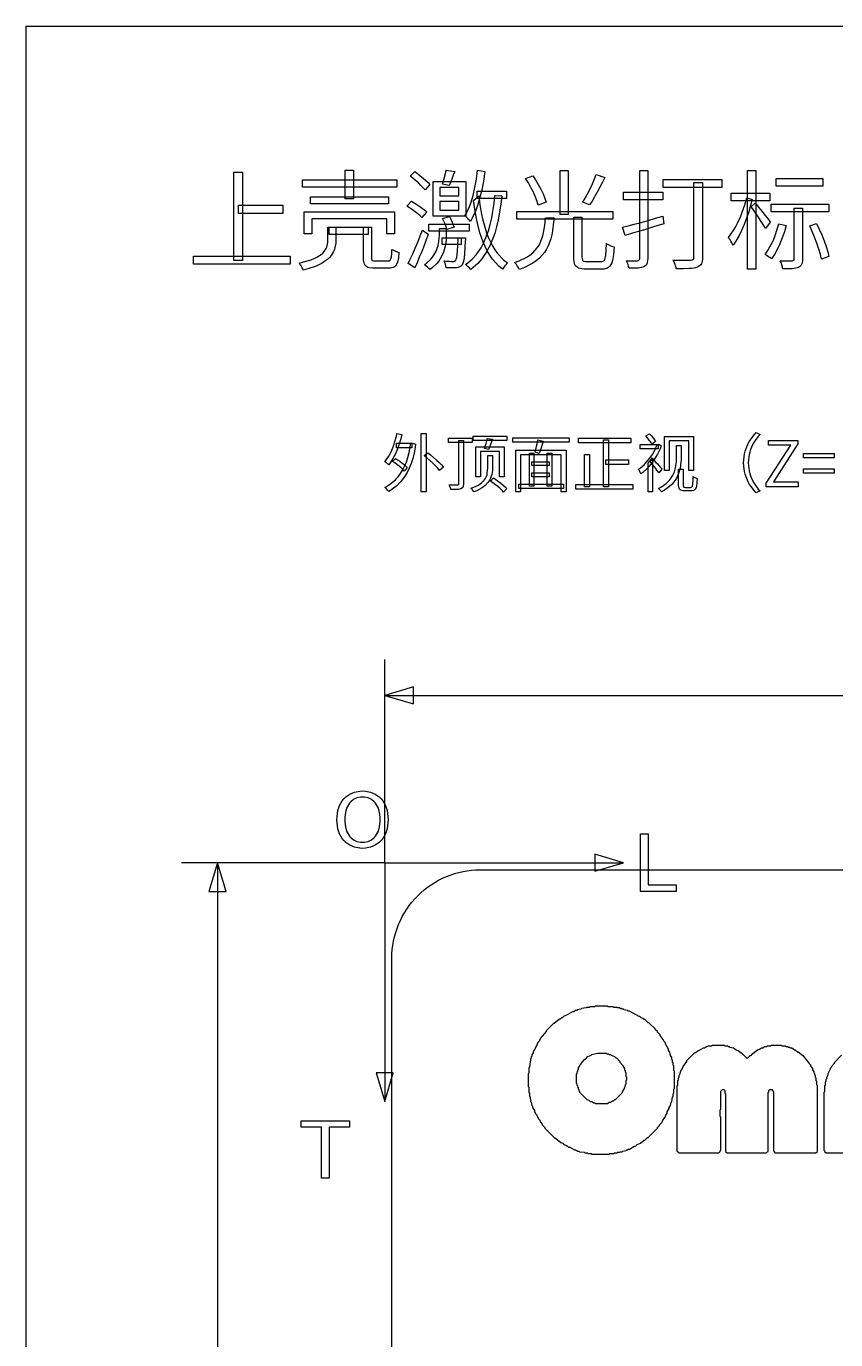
# Model space of a CAD drawing. Header units: millimetres. Extents: x 5 to 292, y 5 to 205.
# Drawn here: x 5 to 38.9, y 150 to 205 of the extents above; entities that cross this region are included whole.
import ezdxf

# ---------------------------------------------------------------- set-up
doc = ezdxf.new("R2010")
doc.units = ezdxf.units.MM
for name, color, linetype in [('ANNOTATION', 7, 'Continuous'), ('DIMENSIONS', 5, 'Continuous'), ('ENGRAVE', 1, 'Continuous'), ('REFERENCE', 8, 'Continuous')]:
    doc.layers.add(name, color=color, linetype=linetype)

msp = doc.modelspace()

# ---------------------------------------------------------------- linework, layer by layer
at = {"layer": 'ANNOTATION'}
for points in [[(18.343, 198.973), (18.694, 198.973), (18.694, 197.78), (18.343, 197.78), (18.343, 198.973)], [(22.579, 198.973), (22.931, 198.923), (22.872, 198.766), (22.813, 198.608), (22.756, 198.462), (22.701, 198.338), (22.422, 198.392), (22.463, 198.528), (22.507, 198.682), (22.548, 198.837), (22.579, 198.973)], [(23.89, 198.973), (24.196, 198.923), (24.134, 198.524), (24.058, 198.136), (24.014, 197.947), (23.914, 197.59), (23.858, 197.422), (23.797, 197.261), (23.66, 196.967), (23.584, 196.834), (23.556, 196.866), (23.518, 196.907), (23.475, 196.951), (23.432, 196.994), (23.391, 197.033), (23.354, 197.064), (23.423, 197.186), (23.547, 197.453), (23.601, 197.6), (23.697, 197.914), (23.776, 198.252), (23.841, 198.608), (23.89, 198.973)], [(27.343, 198.968), (27.684, 198.968), (27.684, 197.118), (27.343, 197.118), (27.343, 198.968)], [(30.674, 198.968), (31.007, 198.968), (31.007, 195.273), (31.004, 195.207), (30.986, 195.099), (30.971, 195.057), (30.949, 195.02), (30.886, 194.96), (30.845, 194.935), (30.74, 194.902), (30.606, 194.883), (30.436, 194.875), (30.224, 194.872), (30.209, 194.945), (30.183, 195.031), (30.15, 195.117), (30.115, 195.191), (30.267, 195.188), (30.406, 195.187), (30.517, 195.188), (30.584, 195.191), (30.623, 195.196), (30.668, 195.239), (30.674, 195.277), (30.674, 198.968)], [(35.189, 198.968), (35.527, 198.968), (35.527, 194.831), (35.189, 194.831), (35.189, 198.968)], [(13.693, 198.901), (14.048, 198.901), (14.048, 195.2), (13.693, 195.2), (13.693, 198.901)], [(16.556, 198.577), (20.504, 198.577), (20.504, 198.271), (16.556, 198.271), (16.556, 198.577)], [(21.063, 198.725), (21.256, 198.919), (21.371, 198.837), (21.49, 198.745), (21.608, 198.649), (21.72, 198.552), (21.818, 198.459), (21.895, 198.374), (21.688, 198.154), (21.611, 198.243), (21.517, 198.34), (21.41, 198.442), (21.294, 198.543), (21.177, 198.639), (21.063, 198.725)], [(22.026, 198.509), (23.394, 198.509), (23.394, 197.055), (22.026, 197.055), (22.026, 198.509)], [(25.897, 198.635), (26.203, 198.747), (26.316, 198.569), (26.428, 198.376), (26.535, 198.178), (26.629, 197.982), (26.705, 197.799), (26.757, 197.636), (26.428, 197.509), (26.38, 197.67), (26.309, 197.854), (26.22, 198.052), (26.12, 198.254), (26.012, 198.452), (25.897, 198.635)], [(28.855, 198.797), (29.206, 198.672), (29.108, 198.473), (29.003, 198.266), (28.895, 198.059), (28.785, 197.86), (28.678, 197.68), (28.576, 197.524), (28.288, 197.636), (28.388, 197.801), (28.492, 197.991), (28.596, 198.197), (28.694, 198.408), (28.783, 198.612), (28.855, 198.797)], [(31.659, 198.59), (34.104, 198.59), (34.104, 198.252), (31.659, 198.252), (31.659, 198.59)], [(32.942, 198.469), (33.302, 198.469), (33.302, 195.322), (33.299, 195.241), (33.274, 195.109), (33.253, 195.057), (33.223, 195.012), (33.138, 194.942), (33.082, 194.917), (33.013, 194.896), (32.842, 194.869), (32.74, 194.863), (32.498, 194.856), (32.204, 194.853), (32.192, 194.907), (32.173, 194.969), (32.149, 195.034), (32.123, 195.101), (32.095, 195.164), (32.064, 195.219), (32.231, 195.214), (32.389, 195.209), (32.532, 195.207), (32.657, 195.207), (32.755, 195.21), (32.821, 195.214), (32.878, 195.22), (32.915, 195.238), (32.935, 195.273), (32.942, 195.326), (32.942, 198.469)], [(36.377, 198.626), (38.34, 198.626), (38.34, 198.306), (36.377, 198.306), (36.377, 198.626)], [(22.305, 198.257), (22.305, 197.906), (23.102, 197.906), (23.102, 198.257), (22.305, 198.257)], [(24.61, 197.924), (24.898, 197.901), (24.857, 197.55), (24.749, 196.9), (24.682, 196.602), (24.602, 196.322), (24.401, 195.812), (24.279, 195.583), (24.211, 195.475), (24.063, 195.269), (23.895, 195.079), (23.707, 194.904), (23.606, 194.823), (23.582, 194.852), (23.545, 194.888), (23.502, 194.926), (23.459, 194.965), (23.418, 195), (23.381, 195.029), (23.481, 195.102), (23.665, 195.261), (23.83, 195.436), (23.974, 195.629), (24.038, 195.731), (24.155, 195.949), (24.345, 196.433), (24.419, 196.699), (24.48, 196.982), (24.576, 197.594), (24.61, 197.924)], [(23.939, 197.906), (23.988, 197.53), (24.053, 197.14), (24.095, 196.943), (24.199, 196.553), (24.263, 196.359), (24.336, 196.171), (24.51, 195.815), (24.612, 195.648), (24.725, 195.492), (24.99, 195.218), (25.141, 195.101), (25.106, 195.066), (25.066, 195.023), (25.025, 194.974), (24.985, 194.924), (24.951, 194.875), (24.925, 194.831), (24.774, 194.961), (24.509, 195.258), (24.396, 195.425), (24.294, 195.602), (24.12, 195.972), (24.047, 196.166), (23.983, 196.363), (23.877, 196.758), (23.835, 196.956), (23.768, 197.342), (23.719, 197.708), (23.939, 197.906)], [(23.871, 198.104), (25.096, 198.104), (25.096, 197.794), (23.871, 197.794), (23.871, 198.104)], [(29.994, 198.059), (31.633, 198.059), (31.633, 197.735), (29.994, 197.735), (29.994, 198.059)], [(34.5, 198.014), (36.116, 198.014), (36.116, 197.699), (34.5, 197.699), (34.5, 198.014)], [(13.887, 197.509), (15.736, 197.509), (15.736, 197.172), (13.887, 197.172), (13.887, 197.509)], [(16.898, 197.856), (20.157, 197.856), (20.157, 197.564), (16.898, 197.564), (16.898, 197.856)], [(20.932, 197.479), (21.121, 197.685), (21.232, 197.618), (21.348, 197.541), (21.465, 197.46), (21.575, 197.379), (21.675, 197.301), (21.755, 197.226), (21.553, 196.997), (21.479, 197.069), (21.384, 197.149), (21.275, 197.236), (21.159, 197.323), (21.043, 197.406), (20.932, 197.479)], [(22.305, 197.667), (22.305, 197.307), (23.102, 197.307), (23.102, 197.667), (22.305, 197.667)], [(35.148, 197.825), (35.378, 197.753), (35.313, 197.5), (35.236, 197.235), (35.147, 196.968), (35.047, 196.706), (34.938, 196.456), (34.822, 196.222), (34.701, 196.014), (34.576, 195.84), (34.555, 195.888), (34.525, 195.943), (34.491, 196.001), (34.455, 196.058), (34.42, 196.11), (34.388, 196.155), (34.464, 196.253), (34.616, 196.485), (34.691, 196.618), (34.765, 196.76), (34.9, 197.06), (34.961, 197.217), (35.068, 197.529), (35.148, 197.825)], [(35.504, 197.604), (35.556, 197.543), (35.632, 197.449), (35.724, 197.333), (35.823, 197.208), (35.922, 197.083), (36.013, 196.967), (36.086, 196.872), (36.134, 196.808), (35.936, 196.542), (35.883, 196.631), (35.812, 196.746), (35.73, 196.878), (35.641, 197.014), (35.551, 197.148), (35.465, 197.271), (35.391, 197.375), (35.333, 197.451), (35.504, 197.604)], [(36.179, 197.55), (38.583, 197.55), (38.583, 197.231), (36.179, 197.231), (36.179, 197.55)], [(37.142, 197.393), (37.485, 197.393), (37.485, 195.264), (37.483, 195.195), (37.464, 195.082), (37.448, 195.036), (37.426, 194.997), (37.359, 194.933), (37.314, 194.908), (37.199, 194.875), (37.054, 194.856), (36.876, 194.848), (36.661, 194.845), (36.646, 194.926), (36.62, 195.018), (36.588, 195.11), (36.553, 195.191), (36.72, 195.188), (36.87, 195.187), (37.057, 195.187), (37.099, 195.194), (37.124, 195.207), (37.138, 195.23), (37.142, 195.268), (37.142, 197.393)], [(16.633, 197.231), (20.414, 197.231), (20.414, 196.321), (20.086, 196.321), (20.086, 196.938), (16.948, 196.938), (16.948, 196.321), (16.633, 196.321), (16.633, 197.231)], [(22.422, 196.961), (22.706, 197.033), (22.763, 196.923), (22.818, 196.803), (22.866, 196.686), (22.903, 196.587), (22.607, 196.502), (22.572, 196.605), (22.525, 196.726), (22.472, 196.85), (22.422, 196.961)], [(26.73, 196.988), (27.086, 196.988), (27.069, 196.799), (27.021, 196.441), (26.989, 196.272), (26.949, 196.109), (26.838, 195.806), (26.768, 195.666), (26.685, 195.534), (26.474, 195.292), (26.345, 195.183), (26.199, 195.081), (25.847, 194.903), (25.64, 194.827), (25.618, 194.874), (25.586, 194.926), (25.549, 194.98), (25.509, 195.032), (25.469, 195.079), (25.429, 195.115), (25.622, 195.18), (25.947, 195.332), (26.079, 195.42), (26.195, 195.516), (26.384, 195.727), (26.458, 195.842), (26.519, 195.963), (26.614, 196.225), (26.647, 196.366), (26.696, 196.665), (26.73, 196.988)], [(25.524, 197.249), (29.543, 197.249), (29.543, 196.929), (25.524, 196.929), (25.524, 197.249)], [(27.919, 197.01), (28.256, 197.01), (28.256, 195.331), (28.259, 195.282), (28.278, 195.211), (28.294, 195.189), (28.32, 195.174), (28.406, 195.157), (28.468, 195.155), (28.578, 195.155), (28.754, 195.155), (28.934, 195.155), (29.057, 195.155), (29.1, 195.159), (29.167, 195.186), (29.192, 195.209), (29.213, 195.243), (29.245, 195.351), (29.255, 195.425), (29.271, 195.628), (29.283, 195.911), (29.324, 195.881), (29.375, 195.853), (29.432, 195.827), (29.491, 195.804), (29.549, 195.784), (29.598, 195.768), (29.57, 195.443), (29.53, 195.198), (29.504, 195.104), (29.428, 194.962), (29.379, 194.915), (29.321, 194.88), (29.174, 194.841), (29.084, 194.836), (28.958, 194.836), (28.754, 194.836), (28.553, 194.836), (28.431, 194.836), (28.336, 194.839), (28.178, 194.86), (28.116, 194.879), (28.064, 194.904), (27.987, 194.979), (27.961, 195.029), (27.942, 195.089), (27.921, 195.24), (27.919, 195.331), (27.919, 197.01)], [(29.954, 196.587), (30.184, 196.646), (30.444, 196.715), (30.727, 196.793), (31.025, 196.877), (31.331, 196.965), (31.637, 197.051), (31.682, 196.731), (31.254, 196.604), (30.824, 196.474), (30.418, 196.353), (30.057, 196.249), (29.954, 196.587)], [(17.619, 196.592), (17.951, 196.592), (17.951, 196.02), (17.948, 195.928), (17.919, 195.748), (17.893, 195.66), (17.858, 195.573), (17.754, 195.404), (17.686, 195.322), (17.604, 195.243), (17.397, 195.097), (17.271, 195.029), (17.129, 194.966), (16.787, 194.851), (16.588, 194.8), (16.57, 194.844), (16.545, 194.896), (16.515, 194.953), (16.484, 195.009), (16.453, 195.058), (16.421, 195.093), (16.607, 195.136), (16.921, 195.232), (17.049, 195.283), (17.16, 195.337), (17.339, 195.45), (17.407, 195.508), (17.463, 195.569), (17.546, 195.695), (17.574, 195.761), (17.593, 195.828), (17.616, 195.964), (17.619, 196.033), (17.619, 196.592)], [(17.677, 196.592), (19.311, 196.592), (19.311, 196.286), (17.677, 196.286), (17.677, 196.592)], [(19.113, 196.592), (19.446, 196.592), (19.446, 195.318), (19.448, 195.277), (19.464, 195.219), (19.478, 195.202), (19.53, 195.184), (19.622, 195.178), (19.718, 195.178), (19.869, 195.178), (20.024, 195.178), (20.131, 195.178), (20.19, 195.186), (20.232, 195.211), (20.261, 195.263), (20.281, 195.349), (20.294, 195.479), (20.302, 195.664), (20.342, 195.638), (20.392, 195.612), (20.446, 195.589), (20.499, 195.57), (20.551, 195.552), (20.598, 195.538), (20.574, 195.306), (20.538, 195.131), (20.514, 195.063), (20.448, 194.962), (20.407, 194.928), (20.359, 194.903), (20.239, 194.875), (20.166, 194.872), (20.051, 194.872), (19.869, 194.872), (19.689, 194.872), (19.581, 194.872), (19.496, 194.874), (19.354, 194.892), (19.298, 194.908), (19.25, 194.929), (19.178, 194.996), (19.154, 195.041), (19.136, 195.094), (19.115, 195.23), (19.113, 195.313), (19.113, 196.592)], [(20.981, 195.07), (21.072, 195.257), (21.172, 195.475), (21.278, 195.715), (21.384, 195.97), (21.486, 196.227), (21.58, 196.474), (21.819, 196.303), (21.737, 196.069), (21.645, 195.826), (21.548, 195.58), (21.449, 195.337), (21.352, 195.106), (21.256, 194.894), (20.981, 195.07)], [(22.287, 196.537), (22.575, 196.537), (22.575, 196.258), (22.569, 196.099), (22.552, 195.925), (22.519, 195.742), (22.462, 195.551), (22.424, 195.455), (22.323, 195.265), (22.26, 195.171), (22.187, 195.079), (22.007, 194.905), (21.9, 194.823), (21.852, 194.87), (21.791, 194.924), (21.726, 194.976), (21.665, 195.02), (21.766, 195.094), (21.934, 195.25), (22.001, 195.333), (22.059, 195.417), (22.151, 195.585), (22.185, 195.669), (22.236, 195.832), (22.266, 195.99), (22.281, 196.137), (22.287, 196.267), (22.287, 196.537)], [(21.841, 196.713), (23.529, 196.713), (23.529, 196.429), (21.841, 196.429), (21.841, 196.713)], [(36.49, 196.727), (36.8, 196.659), (36.726, 196.4), (36.636, 196.143), (36.535, 195.896), (36.427, 195.664), (36.312, 195.452), (36.193, 195.268), (36.157, 195.293), (36.111, 195.324), (36.061, 195.358), (36.01, 195.392), (35.961, 195.421), (35.918, 195.444), (36.01, 195.571), (36.179, 195.863), (36.255, 196.028), (36.326, 196.2), (36.443, 196.549), (36.49, 196.727)], [(37.787, 196.65), (38.074, 196.74), (38.184, 196.512), (38.288, 196.269), (38.384, 196.024), (38.47, 195.785), (38.541, 195.565), (38.588, 195.371), (38.277, 195.259), (38.231, 195.453), (38.166, 195.677), (38.086, 195.92), (37.993, 196.17), (37.892, 196.417), (37.787, 196.65)], [(22.404, 196.146), (23.196, 196.146), (23.196, 195.866), (22.404, 195.866), (22.404, 196.146)], [(23.074, 196.146), (23.376, 196.146), (23.376, 196.146), (23.376, 196.098), (23.375, 196.055), (23.372, 196.02), (23.357, 195.722), (23.34, 195.486), (23.32, 195.304), (23.297, 195.169), (23.269, 195.072), (23.232, 195.007), (23.184, 194.964), (23.131, 194.933), (23.069, 194.912), (22.998, 194.898), (22.918, 194.895), (22.813, 194.894), (22.694, 194.895), (22.571, 194.898), (22.562, 194.969), (22.545, 195.045), (22.521, 195.117), (22.489, 195.178), (22.606, 195.17), (22.712, 195.164), (22.798, 195.161), (22.854, 195.16), (22.893, 195.163), (22.952, 195.183), (22.971, 195.2), (22.996, 195.248), (23.016, 195.326), (23.034, 195.443), (23.05, 195.605), (23.064, 195.821), (23.074, 196.096), (23.074, 196.146)], [(12, 195.38), (16.047, 195.38), (16.047, 195.043), (12, 195.043), (12, 195.38)], [(35.021, 186.736), (35.025, 186.864), (35.057, 187.107), (35.086, 187.222), (35.122, 187.333), (35.214, 187.543), (35.27, 187.643), (35.332, 187.738), (35.472, 187.917), (35.549, 188), (35.708, 187.918), (35.635, 187.838), (35.504, 187.667), (35.445, 187.576), (35.393, 187.483), (35.307, 187.286), (35.274, 187.184), (35.248, 187.077), (35.218, 186.854), (35.214, 186.736), (35.218, 186.62), (35.248, 186.397), (35.274, 186.29), (35.307, 186.187), (35.393, 185.99), (35.445, 185.897), (35.504, 185.807), (35.635, 185.636), (35.708, 185.555), (35.549, 185.473), (35.472, 185.557), (35.332, 185.736), (35.27, 185.831), (35.214, 185.93), (35.122, 186.14), (35.086, 186.252), (35.057, 186.367), (35.025, 186.609), (35.021, 186.736)], [(21.078, 187.552), (21.115, 187.552), (21.155, 187.559), (21.293, 187.517), (21.275, 187.388), (21.229, 187.142), (21.172, 186.914), (21.104, 186.704), (21.066, 186.605), (21.026, 186.51), (20.938, 186.332), (20.841, 186.17), (20.736, 186.023), (20.68, 185.956), (20.622, 185.892), (20.501, 185.773), (20.372, 185.669), (20.237, 185.577), (20.167, 185.536), (20.148, 185.562), (20.121, 185.593), (20.09, 185.626), (20.058, 185.656), (20.028, 185.682), (20, 185.701), (20.07, 185.738), (20.204, 185.822), (20.33, 185.918), (20.448, 186.026), (20.504, 186.085), (20.558, 186.146), (20.659, 186.28), (20.751, 186.428), (20.834, 186.589), (20.872, 186.675), (20.908, 186.765), (20.97, 186.956), (21.022, 187.163), (21.062, 187.386), (21.078, 187.504), (21.078, 187.552)], [(20.512, 187.96), (20.712, 187.923), (20.682, 187.798), (20.615, 187.555), (20.576, 187.437), (20.535, 187.322), (20.445, 187.106), (20.396, 187.004), (20.344, 186.908), (20.232, 186.731), (20.173, 186.651), (20.151, 186.671), (20.123, 186.694), (20.092, 186.718), (20.06, 186.741), (20.029, 186.763), (20.003, 186.779), (20.062, 186.851), (20.173, 187.013), (20.223, 187.103), (20.271, 187.198), (20.356, 187.4), (20.395, 187.508), (20.429, 187.618), (20.488, 187.844), (20.512, 187.96)], [(20.489, 187.552), (21.142, 187.552), (21.142, 187.363), (20.489, 187.363), (20.489, 187.552)], [(21.521, 187.958), (21.729, 187.958), (21.729, 185.517), (21.521, 185.517), (21.521, 187.958)], [(22.674, 187.769), (23.659, 187.769), (23.659, 187.581), (22.674, 187.581), (22.674, 187.769)], [(23.104, 187.668), (23.303, 187.668), (23.303, 185.863), (23.302, 185.82), (23.289, 185.751), (23.278, 185.724), (23.263, 185.7), (23.22, 185.664), (23.192, 185.65), (23.161, 185.638), (23.082, 185.621), (23.034, 185.616), (22.917, 185.61), (22.772, 185.61), (22.767, 185.639), (22.756, 185.673), (22.742, 185.709), (22.728, 185.746), (22.713, 185.78), (22.698, 185.809), (22.814, 185.807), (22.917, 185.806), (22.997, 185.805), (23.046, 185.807), (23.074, 185.812), (23.092, 185.82), (23.101, 185.836), (23.104, 185.863), (23.104, 187.668)], [(23.709, 187.841), (25.106, 187.841), (25.106, 187.663), (23.709, 187.663), (23.709, 187.841)], [(24.294, 187.753), (24.514, 187.724), (24.473, 187.609), (24.43, 187.493), (24.388, 187.385), (24.349, 187.294), (24.179, 187.328), (24.211, 187.426), (24.243, 187.539), (24.272, 187.653), (24.294, 187.753)], [(25.363, 187.783), (27.719, 187.783), (27.719, 187.591), (25.363, 187.591), (25.363, 187.783)], [(26.404, 187.695), (26.638, 187.639), (26.596, 187.504), (26.553, 187.366), (26.511, 187.235), (26.471, 187.124), (26.29, 187.177), (26.312, 187.253), (26.334, 187.339), (26.356, 187.43), (26.377, 187.523), (26.394, 187.613), (26.404, 187.695)], [(28.104, 187.764), (30.3, 187.764), (30.3, 187.567), (28.104, 187.567), (28.104, 187.764)], [(29.155, 187.69), (29.365, 187.69), (29.365, 185.733), (29.155, 185.733), (29.155, 187.69)], [(31.388, 187.501), (31.431, 187.501), (31.468, 187.509), (31.574, 187.437), (31.528, 187.32), (31.417, 187.091), (31.351, 186.979), (31.28, 186.871), (31.129, 186.668), (31.048, 186.574), (30.966, 186.486), (30.8, 186.334), (30.717, 186.269), (30.706, 186.299), (30.693, 186.334), (30.676, 186.372), (30.658, 186.408), (30.64, 186.44), (30.624, 186.463), (30.701, 186.519), (30.855, 186.652), (30.93, 186.728), (31.003, 186.81), (31.139, 186.984), (31.201, 187.077), (31.258, 187.172), (31.352, 187.363), (31.388, 187.459), (31.388, 187.501)], [(30.687, 187.501), (31.447, 187.501), (31.447, 187.318), (30.687, 187.318), (30.687, 187.501)], [(30.929, 187.862), (31.08, 187.952), (31.157, 187.873), (31.23, 187.784), (31.292, 187.696), (31.338, 187.62), (31.176, 187.514), (31.132, 187.594), (31.071, 187.687), (31, 187.78), (30.929, 187.862)], [(32.211, 187.451), (32.403, 187.451), (32.403, 186.928), (32.401, 186.841), (32.385, 186.661), (32.372, 186.566), (32.353, 186.471), (32.295, 186.281), (32.256, 186.187), (32.209, 186.093), (32.086, 185.912), (32.009, 185.824), (31.922, 185.739), (31.711, 185.584), (31.587, 185.512), (31.574, 185.537), (31.554, 185.563), (31.531, 185.59), (31.506, 185.619), (31.482, 185.644), (31.46, 185.661), (31.58, 185.728), (31.781, 185.871), (31.862, 185.948), (31.933, 186.027), (32.045, 186.189), (32.088, 186.272), (32.122, 186.355), (32.172, 186.523), (32.187, 186.607), (32.205, 186.773), (32.211, 186.933), (32.211, 187.451)], [(31.715, 187.827), (32.928, 187.827), (32.928, 186.415), (32.729, 186.415), (32.729, 187.652), (31.909, 187.652), (31.909, 186.415), (31.715, 186.415), (31.715, 187.827)], [(35.963, 185.727), (35.963, 185.876), (36.991, 187.466), (36.056, 187.466), (36.056, 187.673), (37.293, 187.673), (37.293, 187.527), (36.266, 185.937), (37.306, 185.937), (37.306, 185.727), (35.963, 185.727)], [(20.332, 186.784), (20.451, 186.917), (20.539, 186.862), (20.631, 186.799), (20.722, 186.73), (20.809, 186.662), (20.884, 186.597), (20.943, 186.54), (20.821, 186.389), (20.762, 186.448), (20.686, 186.516), (20.6, 186.587), (20.51, 186.658), (20.419, 186.725), (20.332, 186.784)], [(21.649, 187.034), (21.8, 187.153), (21.918, 187.06), (22.041, 186.957), (22.164, 186.849), (22.28, 186.742), (22.382, 186.641), (22.464, 186.553), (22.3, 186.412), (22.222, 186.504), (22.123, 186.607), (22.009, 186.718), (21.889, 186.829), (21.767, 186.936), (21.649, 187.034)], [(24.312, 187.044), (24.508, 187.044), (24.508, 186.508), (24.507, 186.445), (24.492, 186.315), (24.479, 186.248), (24.462, 186.18), (24.407, 186.047), (24.371, 185.981), (24.326, 185.916), (24.209, 185.79), (24.137, 185.73), (24.054, 185.672), (23.852, 185.564), (23.733, 185.515), (23.719, 185.538), (23.7, 185.566), (23.679, 185.595), (23.656, 185.624), (23.633, 185.65), (23.611, 185.672), (23.728, 185.713), (23.922, 185.803), (23.999, 185.852), (24.064, 185.903), (24.169, 186.01), (24.207, 186.066), (24.238, 186.122), (24.281, 186.236), (24.294, 186.293), (24.308, 186.404), (24.312, 186.511), (24.312, 187.044)], [(23.818, 187.395), (25, 187.395), (25, 186.144), (24.806, 186.144), (24.806, 187.206), (24.007, 187.206), (24.007, 186.139), (23.818, 186.139), (23.818, 187.395)], [(25.486, 187.257), (27.588, 187.257), (27.588, 185.515), (27.387, 185.515), (27.387, 187.071), (25.677, 187.071), (25.677, 185.515), (25.486, 185.515), (25.486, 187.257)], [(26.059, 187.142), (26.243, 187.142), (26.243, 185.754), (26.059, 185.754), (26.059, 187.142)], [(26.805, 187.142), (26.989, 187.142), (26.989, 185.762), (26.805, 185.762), (26.805, 187.142)], [(28.364, 187.081), (28.568, 187.081), (28.568, 185.725), (28.364, 185.725), (28.364, 187.081)], [(31.024, 186.721), (31.213, 186.946), (31.213, 185.517), (31.024, 185.517), (31.024, 186.721)], [(31.216, 186.898), (31.249, 186.864), (31.297, 186.813), (31.353, 186.752), (31.412, 186.684), (31.471, 186.617), (31.525, 186.555), (31.57, 186.503), (31.601, 186.468), (31.473, 186.309), (31.439, 186.359), (31.395, 186.421), (31.344, 186.491), (31.29, 186.562), (31.236, 186.633), (31.184, 186.699), (31.138, 186.756), (31.102, 186.8), (31.216, 186.898)], [(37.532, 186.935), (37.532, 187.116), (38.807, 187.116), (38.807, 186.935), (37.532, 186.935)], [(26.152, 186.776), (26.882, 186.776), (26.882, 186.614), (26.152, 186.614), (26.152, 186.776)], [(29.253, 186.858), (30.196, 186.858), (30.196, 186.665), (29.253, 186.665), (29.253, 186.858)], [(32.301, 186.46), (32.487, 186.46), (32.487, 185.802), (32.489, 185.776), (32.498, 185.738), (32.507, 185.726), (32.519, 185.717), (32.557, 185.707), (32.583, 185.706), (32.798, 185.706), (32.82, 185.708), (32.855, 185.726), (32.868, 185.741), (32.879, 185.762), (32.895, 185.827), (32.9, 185.872), (32.909, 185.992), (32.915, 186.16), (32.956, 186.131), (33, 186.108), (33.043, 186.091), (33.082, 186.08), (33.067, 185.896), (33.046, 185.758), (33.033, 185.704), (32.994, 185.625), (32.968, 185.599), (32.936, 185.579), (32.85, 185.557), (32.796, 185.555), (32.554, 185.555), (32.491, 185.558), (32.394, 185.581), (32.36, 185.601), (32.334, 185.63), (32.305, 185.719), (32.301, 185.78), (32.301, 186.46)], [(37.532, 186.298), (37.532, 186.479), (38.807, 186.479), (38.807, 186.298), (37.532, 186.298)], [(24.432, 185.966), (24.559, 186.097), (24.657, 186.031), (24.759, 185.957), (24.862, 185.879), (24.959, 185.8), (25.044, 185.726), (25.111, 185.661), (24.976, 185.51), (24.911, 185.579), (24.827, 185.656), (24.731, 185.736), (24.63, 185.817), (24.529, 185.896), (24.432, 185.966)], [(25.608, 185.841), (27.482, 185.841), (27.482, 185.656), (25.608, 185.656), (25.608, 185.841)], [(26.152, 186.314), (26.888, 186.314), (26.888, 186.152), (26.152, 186.152), (26.152, 186.314)], [(28.003, 185.828), (30.387, 185.828), (30.387, 185.634), (28.003, 185.634), (28.003, 185.828)], [(19.072, 173), (19.191, 172.995), (19.41, 172.954), (19.604, 172.873), (19.774, 172.75), (19.85, 172.674), (19.918, 172.589), (20.027, 172.398), (20.1, 172.179), (20.137, 171.933), (20.141, 171.799), (20.137, 171.666), (20.1, 171.42), (20.027, 171.202), (19.918, 171.011), (19.85, 170.926), (19.774, 170.85), (19.604, 170.727), (19.41, 170.646), (19.191, 170.605), (19.072, 170.6), (18.953, 170.605), (18.734, 170.646), (18.539, 170.727), (18.368, 170.849), (18.292, 170.925), (18.224, 171.01), (18.114, 171.201), (18.041, 171.419), (18.005, 171.666), (18, 171.799), (18.005, 171.933), (18.041, 172.179), (18.114, 172.398), (18.224, 172.589), (18.292, 172.674), (18.368, 172.75), (18.539, 172.873), (18.734, 172.954), (18.953, 172.995), (19.072, 173)], [(19.072, 172.746), (18.989, 172.742), (18.836, 172.71), (18.701, 172.647), (18.583, 172.551), (18.53, 172.492), (18.484, 172.425), (18.408, 172.275), (18.358, 172.102), (18.333, 171.906), (18.33, 171.799), (18.333, 171.693), (18.358, 171.497), (18.408, 171.325), (18.484, 171.175), (18.53, 171.108), (18.583, 171.049), (18.701, 170.953), (18.836, 170.89), (18.989, 170.858), (19.072, 170.854), (19.155, 170.858), (19.308, 170.89), (19.443, 170.953), (19.56, 171.049), (19.612, 171.108), (19.659, 171.175), (19.734, 171.325), (19.784, 171.497), (19.808, 171.693), (19.812, 171.799), (19.808, 171.906), (19.784, 172.102), (19.734, 172.275), (19.659, 172.425), (19.612, 172.492), (19.56, 172.551), (19.443, 172.647), (19.308, 172.71), (19.155, 172.742), (19.072, 172.746)], [(30.7, 171.2), (31.025, 171.2), (31.025, 169.073), (32.193, 169.073), (32.193, 168.8), (30.7, 168.8), (30.7, 171.2)], [(16.5, 159.2), (18.53, 159.2), (18.53, 158.926), (17.678, 158.926), (17.678, 156.8), (17.352, 156.8), (17.352, 158.926), (16.5, 158.926), (16.5, 159.2)]]:
    msp.add_lwpolyline(points, close=True, dxfattribs=at)
at = {"layer": 'DIMENSIONS'}
for points in [[(20, 170), (20, 178.5)], [(20, 177), (146.008, 177)], [(20, 170), (11.5, 170)], [(13, 170), (13, 94)]]:
    msp.add_lwpolyline(points, dxfattribs=at)
for points in [[(20, 177), (21.2, 176.64), (21.2, 177.36)], [(13, 170), (12.64, 168.8), (13.36, 168.8)], [(30, 170), (28.8, 170.36), (28.8, 169.64)], [(20, 160), (20.36, 161.2), (19.64, 161.2)]]:
    msp.add_lwpolyline(points, close=True, dxfattribs=at)
at = {"layer": 'ENGRAVE'}
for points in [[(28.586, 163.973), (28.559, 163.946), (28.451, 163.946), (28.424, 163.919), (28.234, 163.892), (28.207, 163.865), (28.072, 163.838), (28.045, 163.81), (27.991, 163.81), (27.909, 163.756), (27.855, 163.756), (27.666, 163.648), (27.476, 163.567), (27.422, 163.512), (27.395, 163.512), (27.341, 163.458), (27.314, 163.458), (27.097, 163.269), (27.07, 163.269), (26.758, 162.957), (26.758, 162.93), (26.515, 162.659), (26.46, 162.524), (26.406, 162.47), (26.325, 162.28), (26.217, 162.091), (26.217, 162.036), (26.163, 161.955), (26.163, 161.901), (26.135, 161.874), (26.135, 161.82), (26.108, 161.793), (26.108, 161.711), (26.081, 161.684), (26.054, 161.441), (26.027, 161.414), (26.027, 161.197), (26, 161.17), (26, 160.628), (26.027, 160.601), (26.027, 160.384), (26.054, 160.357), (26.054, 160.222), (26.081, 160.195), (26.108, 160.005), (26.135, 159.978), (26.163, 159.843), (26.19, 159.816), (26.19, 159.761), (26.271, 159.626), (26.271, 159.572), (26.298, 159.545), (26.298, 159.518), (26.352, 159.464), (26.433, 159.274), (26.488, 159.22), (26.515, 159.139), (26.596, 159.057), (26.596, 159.03), (26.704, 158.922), (26.704, 158.895), (26.745, 158.854), (27.124, 158.475), (27.151, 158.475), (27.368, 158.285), (27.449, 158.258), (27.503, 158.204), (27.584, 158.177), (27.611, 158.15), (27.639, 158.15), (27.693, 158.096), (27.747, 158.096), (27.936, 157.988), (27.991, 157.988), (28.018, 157.96), (28.045, 157.96), (28.072, 157.933), (28.126, 157.933), (28.153, 157.906), (28.343, 157.879), (28.37, 157.852), (28.478, 157.852), (28.505, 157.825), (28.641, 157.825), (28.668, 157.798), (29.399, 157.798), (29.426, 157.825), (29.589, 157.825), (29.616, 157.852), (29.724, 157.852), (29.751, 157.879), (29.832, 157.879), (29.859, 157.906), (29.941, 157.906), (29.968, 157.933), (30.103, 157.96), (30.13, 157.988), (30.157, 157.988), (30.184, 158.015), (30.239, 158.015), (30.428, 158.123), (30.509, 158.15), (30.564, 158.204), (30.699, 158.258), (30.861, 158.394), (30.889, 158.394), (30.997, 158.502), (31.024, 158.502), (31.417, 158.895), (31.417, 158.922), (31.498, 159.003), (31.498, 159.03), (31.606, 159.139), (31.633, 159.22), (31.742, 159.355), (31.769, 159.436), (31.823, 159.518), (31.823, 159.572), (31.904, 159.707), (31.904, 159.761), (31.958, 159.843), (31.985, 159.978), (32.013, 160.005), (32.04, 160.195), (32.067, 160.222), (32.067, 160.33), (32.094, 160.357), (32.094, 160.52), (32.121, 160.547), (32.121, 161.278), (32.094, 161.305), (32.094, 161.495), (32.067, 161.522), (32.067, 161.63), (32.04, 161.657), (32.04, 161.739), (32.013, 161.766), (32.013, 161.847), (31.958, 161.928), (31.931, 162.064), (31.877, 162.145), (31.877, 162.199), (31.769, 162.389), (31.742, 162.47), (31.688, 162.524), (31.66, 162.605), (31.525, 162.768), (31.525, 162.795), (31.417, 162.903), (31.417, 162.93), (31.335, 163.011), (31.335, 163.039), (31.051, 163.296), (31.024, 163.296), (30.889, 163.431), (30.861, 163.431), (30.807, 163.485), (30.726, 163.512), (30.672, 163.567), (30.645, 163.567), (30.239, 163.783), (30.184, 163.783), (30.157, 163.81), (30.022, 163.838), (29.995, 163.865), (29.941, 163.865), (29.914, 163.892), (29.859, 163.892), (29.832, 163.919), (29.751, 163.919), (29.724, 163.946), (29.589, 163.946), (29.561, 163.973), (29.345, 163.973), (29.318, 164), (28.803, 164), (28.776, 163.973)], [(33.543, 162.321), (33.461, 162.294), (33.38, 162.24), (33.326, 162.24), (33.136, 162.131), (33.109, 162.131), (33.055, 162.077), (33.028, 162.077), (32.974, 162.023), (32.947, 162.023), (32.798, 161.874), (32.635, 161.711), (32.635, 161.684), (32.473, 161.468), (32.473, 161.441), (32.365, 161.251), (32.337, 161.116), (32.31, 161.089), (32.31, 161.007), (32.283, 160.98), (32.283, 160.899), (32.256, 160.872), (32.256, 160.682), (32.229, 160.655), (32.229, 157.947), (32.324, 157.852), (33.976, 157.852), (34.044, 157.92), (34.044, 157.947), (34.071, 157.974), (34.071, 159.355), (34.044, 159.382), (34.044, 159.653), (34.071, 159.68), (34.071, 160.439), (34.139, 160.506), (34.193, 160.506), (34.233, 160.466), (34.233, 160.357), (34.26, 160.33), (34.26, 157.92), (34.328, 157.852), (35.953, 157.852), (36.048, 157.92), (36.048, 160.384), (36.075, 160.411), (36.075, 160.466), (36.116, 160.506), (36.197, 160.506), (36.265, 160.411), (36.265, 157.947), (36.292, 157.92), (36.292, 157.893), (36.332, 157.852), (38.039, 157.852), (38.106, 157.92), (38.106, 160.682), (38.079, 160.709), (38.079, 160.845), (38.052, 160.872), (38.052, 160.98), (38.025, 161.007), (38.025, 161.089), (37.998, 161.116), (37.998, 161.17), (37.971, 161.197), (37.971, 161.251), (37.917, 161.332), (37.917, 161.386), (37.835, 161.495), (37.835, 161.522), (37.781, 161.576), (37.781, 161.603), (37.524, 161.915), (37.497, 161.915), (37.307, 162.077), (37.28, 162.077), (37.172, 162.158), (37.145, 162.158), (37.036, 162.24), (36.982, 162.24), (36.955, 162.267), (36.901, 162.267), (36.874, 162.294), (36.793, 162.294), (36.766, 162.321), (36.63, 162.321), (36.603, 162.348), (36.17, 162.348), (36.143, 162.321), (36.007, 162.321), (35.98, 162.294), (35.899, 162.294), (35.818, 162.24), (35.764, 162.24), (35.682, 162.185), (35.601, 162.158), (35.411, 161.996), (35.384, 161.996), (35.303, 161.915), (35.276, 161.915), (35.168, 161.806), (34.951, 162.023), (34.924, 162.023), (34.789, 162.131), (34.707, 162.158), (34.599, 162.24), (34.464, 162.267), (34.436, 162.294), (34.382, 162.294), (34.355, 162.321), (34.247, 162.321), (34.22, 162.348), (33.705, 162.348), (33.678, 162.321)], [(28.911, 162.023), (29.264, 162.023), (29.291, 161.996), (29.372, 161.996), (29.399, 161.969), (29.453, 161.969), (29.48, 161.942), (29.616, 161.887), (29.67, 161.833), (29.697, 161.833), (29.846, 161.684), (29.846, 161.657), (29.981, 161.495), (29.981, 161.468), (30.035, 161.386), (30.035, 161.332), (30.062, 161.305), (30.062, 161.251), (30.09, 161.224), (30.09, 161.061), (30.117, 161.034), (30.117, 160.899), (30.09, 160.872), (30.09, 160.736), (30.062, 160.709), (30.035, 160.574), (29.954, 160.439), (29.927, 160.357), (29.643, 160.073), (29.616, 160.073), (29.561, 160.019), (29.534, 160.019), (29.453, 159.965), (29.399, 159.965), (29.318, 159.91), (28.83, 159.91), (28.803, 159.938), (28.749, 159.938), (28.668, 159.992), (28.614, 159.992), (28.559, 160.046), (28.478, 160.073), (28.167, 160.384), (28.167, 160.411), (28.14, 160.439), (28.14, 160.493), (28.113, 160.52), (28.113, 160.574), (28.085, 160.601), (28.085, 160.655), (28.058, 160.682), (28.058, 160.736), (28.031, 160.764), (28.031, 161.143), (28.058, 161.17), (28.058, 161.251), (28.085, 161.278), (28.085, 161.332), (28.113, 161.359), (28.113, 161.414), (28.167, 161.495), (28.167, 161.522), (28.221, 161.576), (28.221, 161.603), (28.37, 161.779), (28.397, 161.779), (28.505, 161.887), (28.641, 161.942), (28.668, 161.969)]]:
    msp.add_lwpolyline(points, close=True, dxfattribs=at)
msp.add_lwpolyline([(39.122, 161.942), (38.81, 161.63), (38.81, 161.603), (38.702, 161.468), (38.702, 161.441), (38.648, 161.386), (38.648, 161.359), (38.54, 161.17), (38.513, 161.034), (38.485, 161.007), (38.485, 160.953), (38.458, 160.926), (38.458, 160.845), (38.431, 160.818), (38.431, 160.682), (38.404, 160.655), (38.404, 160.411), (38.377, 160.384), (38.377, 157.974), (38.404, 157.947), (38.404, 157.92), (38.472, 157.852), (40.124, 157.852)], dxfattribs=at)
at = {"layer": 'REFERENCE'}
msp.add_lwpolyline([(5, 205), (292, 205), (292, 5), (5, 5)], close=True, dxfattribs=at)
for points in [[(20, 170), (30, 170)], [(20, 170), (20, 160)], [(20.3, 98), (20.3, 166), (20.304, 166.182), (20.318, 166.363), (20.34, 166.543), (20.371, 166.722), (20.411, 166.899), (20.459, 167.074), (20.516, 167.246), (20.582, 167.416), (20.655, 167.582), (20.737, 167.744), (20.826, 167.902), (20.924, 168.056), (21.028, 168.204), (21.14, 168.347), (21.258, 168.485), (21.384, 168.616), (21.515, 168.742), (21.653, 168.86), (21.796, 168.972), (21.944, 169.076), (22.098, 169.174), (22.256, 169.263), (22.418, 169.345), (22.584, 169.418), (22.754, 169.484), (22.926, 169.541), (23.101, 169.589), (23.278, 169.629), (23.457, 169.66), (23.637, 169.682), (23.818, 169.696), (24, 169.7), (142.008, 169.7)]]:
    msp.add_lwpolyline(points, dxfattribs=at)

doc.saveas('drawing.dxf')
